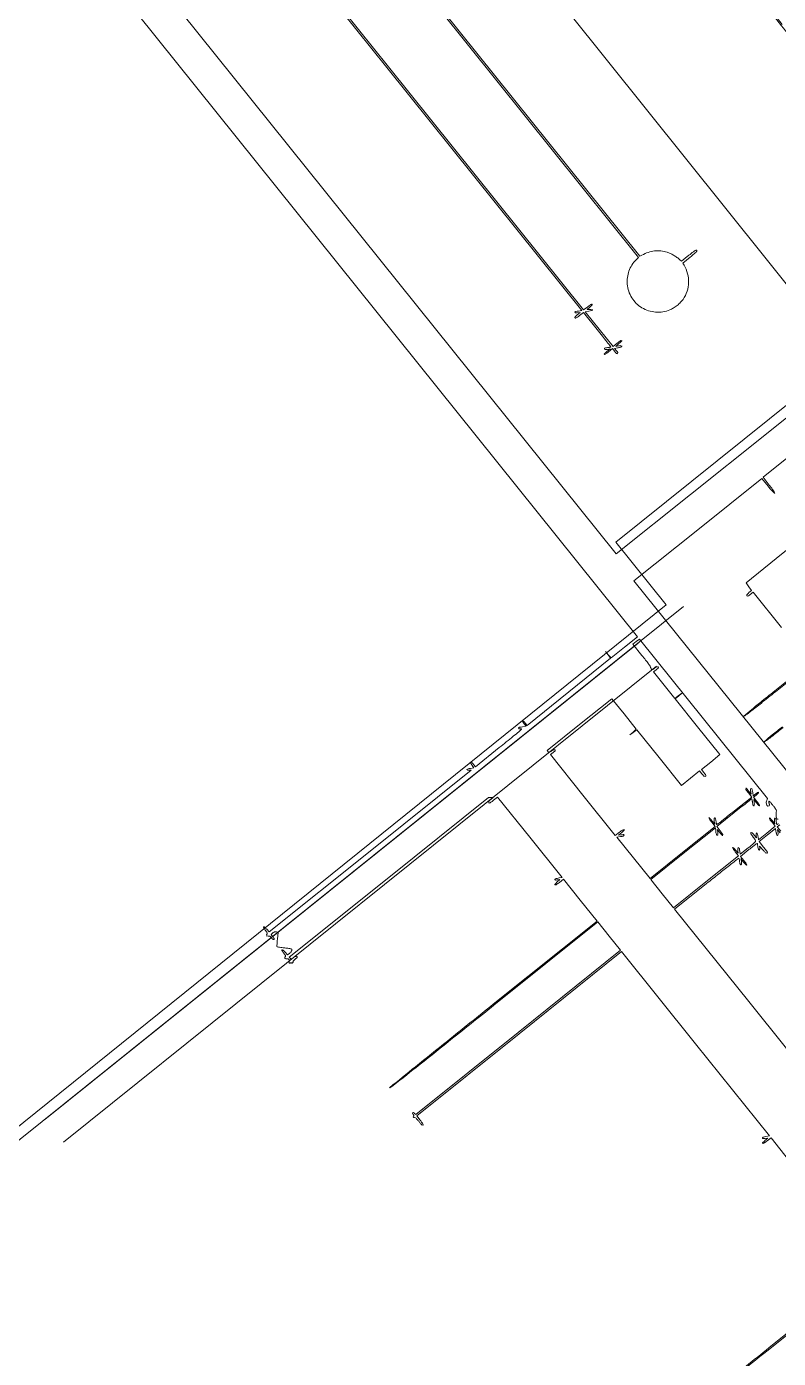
# Model space of a CAD drawing. Header units: metres. Extents: x 7511822 to 7512036, y 4692273 to 4692415.
# Drawn here: x 7511938.57 to 7511944.97, y 4692352.87 to 4692364.21 of the extents above; entities that cross this region are included whole.
import ezdxf

# ---------------------------------------------------------------- set-up
doc = ezdxf.new("R2010")
doc.units = ezdxf.units.M
doc.layers.get('0').update_dxf_attribs({"lineweight": 0})
for name, color, linetype, lineweight in [('A - Bodrumi -1 Polyline_Pen_No__23', 30, 'Continuous', 0), ('A - objekti 1 gjendja faktike_Pen_No__1', 7, 'Continuous', 0), ('A - objekti 1 gjendja faktike_Pen_No__8', 14, 'Continuous', 0), ('ll-cde-shtyllat', 7, 'Continuous', 0), ('shytllat', 5, 'Continuous', 0)]:
    doc.layers.add(name, color=color, linetype=linetype, lineweight=lineweight)

# ---------------------------------------------------------------- blocks, each defined once
blk = doc.blocks.new('A$C51214811')
for points in [[(129.36, 67.7), (256.83, 67.68), (256.83, 65.27), (256.83, 62.86), (256.22, 62.83), (255.6, 62.8), (256.22, 62.79), (256.83, 62.77), (256.83, 55.15), (256.83, 47.54), (256.41, 47.54, 0.01883), (256.24, 47.53, 0.03053), (256.11, 47.52, 0.031449), (256.01, 47.49, 0.322437), (255.98, 47.46, 0.324455), (256.01, 47.42, 0.030522), (256.11, 47.4, 0.029984), (256.25, 47.38, 0.018474), (256.41, 47.37), (256.85, 47.37), (256.58, 46.91, 0.003411), (256.39, 46.55, 0.063933), (256.34, 46.43, 0.336766), (256.36, 46.38, 0.129778), (256.45, 46.36, 0.140065), (256.5, 46.37, 0.048038), (256.57, 46.42, 0.04323), (256.64, 46.5, 0.038085), (256.7, 46.59, -0.736306), (256.77, 46.57, -0.018558), (256.8, 46.07, -0.007043), (256.82, 45.04, -0.000656), (256.83, 42.49), (256.83, 38.15), (256.41, 38.15, 0.014459), (256.2, 38.14, 0.056061), (256.08, 38.12, 0.113132), (256.01, 38.08, 0.21271), (255.98, 38.03, 0.214386), (256.01, 37.97, 0.09703), (256.08, 37.93, 0.053321), (256.21, 37.9, 0.0163), (256.4, 37.88), (256.82, 37.85), (256.57, 37.45, 0.028414), (256.4, 37.14, 0.155884), (256.38, 36.95, 0.566946), (256.45, 36.92, 0.057366), (256.63, 37.1), (256.83, 37.35), (256.83, 18.97), (256.83, 0.6), (256.31, 0.57, 0.015182), (256.09, 0.55, 0.030501), (255.92, 0.52, 0.035837), (255.79, 0.49, 0.223019), (255.75, 0.44, 0.338826), (255.77, 0.39, 0.095119), (255.85, 0.36, 0.041244), (256, 0.34, 0.009683), (256.26, 0.33, -0.008944), (256.57, 0.33, -0.060803), (256.72, 0.3, -0.137221), (256.81, 0.25, -0.123333), (256.85, 0.16, 0.142543), (256.93, 0.05, 0.189382), (257.04, 0, 0.189382), (257.16, 0.05, 0.142543), (257.23, 0.16, -0.10515), (257.27, 0.25, -0.136243), (257.34, 0.3, -0.073882), (257.46, 0.33, -0.014834), (257.69, 0.33, 0.014606), (257.89, 0.34, 0.059971), (258.01, 0.36, 0.123714), (258.07, 0.4, 0.19762), (258.1, 0.46, 0.200296), (258.07, 0.52, 0.122766), (258.01, 0.56, 0.058865), (257.88, 0.58, 0.014068), (257.68, 0.59), (257.25, 0.59), (257.25, 0.91, -0.035807), (257.26, 1.07, -0.055796), (257.3, 1.2, -0.060488), (257.36, 1.31, -0.052255), (257.45, 1.42), (257.64, 1.6), (258.35, 0.88, 0.005547), (258.63, 0.61, 0.008462), (258.88, 0.38, 0.003913), (259.1, 0.18, 0.181017), (259.15, 0.16, 0.180395), (259.21, 0.18, 0.003711), (259.43, 0.38, 0.008211), (259.69, 0.62, 0.005372), (259.97, 0.9, -0.004777), (260.39, 1.3, -0.035269), (260.6, 1.48, -0.093162), (260.74, 1.55, -0.240508), (260.84, 1.52, -0.107313), (260.9, 1.45, -0.05033), (260.94, 1.34, -0.039979), (260.97, 1.19, -0.022373), (260.98, 1), (260.98, 0.6), (260.5, 0.57, 0.018956), (260.06, 0.53, 0.324584), (259.96, 0.44, 0.445195), (260.03, 0.35, 0.020532), (260.45, 0.33, -0.010299), (260.73, 0.33, -0.064527), (260.87, 0.3, -0.137837), (260.95, 0.25, -0.117582), (261, 0.16, 0.142543), (261.07, 0.05, 0.189382), (261.19, 0, 0.189382), (261.3, 0.05, 0.142543), (261.37, 0.16, -0.181746), (261.45, 0.28, -0.127595), (261.6, 0.33, -0.131321), (261.76, 0.31, -0.195002), (261.85, 0.21, 0.081035), (261.88, 0.16, 0.065663), (261.92, 0.12, 0.06652), (261.98, 0.09, 0.088478), (262.03, 0.08, 0.096942), (262.08, 0.09, 0.097427), (262.12, 0.12, 0.098422), (262.15, 0.16, 0.101174), (262.16, 0.21, -0.064853), (262.17, 0.26, -0.082425), (262.18, 0.3, -0.098894), (262.21, 0.32, -0.148195), (262.24, 0.33, 0.148195), (262.28, 0.34, 0.098894), (262.3, 0.37, 0.082425), (262.32, 0.41, 0.064853), (262.33, 0.46, 0.064853), (262.32, 0.51, 0.082425), (262.3, 0.55, 0.098894), (262.28, 0.58, 0.148195), (262.24, 0.59, -0.333522), (262.21, 0.61, -0.026401), (262.18, 0.73, -0.027515), (262.17, 0.88, -0.016878), (262.16, 1.06, 0.00915), (262.15, 1.32, 0.071543), (262.13, 1.44, 0.204662), (262.09, 1.49, 0.158528), (262.01, 1.5, 0.149402), (261.94, 1.46, 0.109659), (261.89, 1.39, 0.059101), (261.86, 1.25, 0.014771), (261.84, 1.03, -0.010527), (261.82, 0.77, -0.096178), (261.78, 0.66, -0.201009), (261.72, 0.6, -0.073654), (261.61, 0.59), (261.4, 0.59), (261.4, 18.71), (261.4, 36.84), (261.61, 37.09), (261.82, 37.35), (261.82, 36.95, 0.046025), (261.84, 36.7, 0.077695), (261.91, 36.51, 0.153779), (262.01, 36.41, 0.323268), (262.1, 36.43, 0.173476), (262.13, 36.48, 0.00632), (262.14, 36.68, 0.010901), (262.16, 36.92, 0.007362), (262.16, 37.19), (262.16, 37.9), (269.49, 37.9), (276.81, 37.9), (276.59, 37.52, 0.022251), (276.46, 37.26, 0.053466), (276.39, 37.06, 0.105612), (276.38, 36.93, 0.358625), (276.44, 36.88, 0.209335), (276.48, 36.9, 0.022051), (276.54, 36.97, 0.024308), (276.61, 37.07, 0.017141), (276.68, 37.18), (276.84, 37.48), (276.88, 36.97, 0.013488), (276.93, 36.48, 0.580342), (277.01, 36.45, 0.210817), (277.09, 36.59, 0.009535), (277.12, 37.16), (277.14, 37.9), (280.94, 37.9), (284.75, 37.9), (284.75, 18.99, 0.000291), (284.75, 10.64, 0.000828), (284.77, 4.83, 0.000039), (284.79, 0.12, 0.412858), (284.83, 0.08, 0.412858), (284.87, 0.12, 0.000039), (284.9, 4.83, 0.000828), (284.91, 10.64, 0.000291), (284.92, 18.99), (284.92, 37.9), (287.5, 37.9), (290.08, 37.9), (290.08, 19.25), (290.08, 0.6), (289.85, 0.57, 0.061947), (289.66, 0.53, 0.261688), (289.59, 0.44, 0.376783), (289.64, 0.36, 0.077948), (289.81, 0.33, -0.042924), (289.92, 0.32, -0.068853), (290.01, 0.3, -0.083393), (290.08, 0.25, -0.105792), (290.12, 0.19, 0.018157), (290.16, 0.1, 0.289816), (290.18, 0.08, 0.225928), (290.21, 0.09, 0.011806), (290.28, 0.19, -0.126283), (290.38, 0.26, -0.066919), (290.52, 0.31, -0.034697), (290.75, 0.33, -0.006882), (291.17, 0.33, 0.005824), (291.58, 0.34, 0.034858), (291.79, 0.36, 0.083308), (291.9, 0.4, 0.275591), (291.94, 0.46, 0.280451), (291.9, 0.52, 0.080293), (291.78, 0.56, 0.033635), (291.56, 0.58, 0.005528), (291.13, 0.59), (290.33, 0.59), (290.33, 19.24), (290.33, 37.9), (307.13, 37.9), (323.92, 37.9), (323.66, 37.44, 0.022225), (323.49, 37.09, 0.222541), (323.49, 36.94, 0.536942), (323.58, 36.92, 0.030691), (323.78, 37.19), (323.99, 37.5), (324.02, 36.98, 0.014871), (324.06, 36.5, 0.612674), (324.13, 36.47, 0.191836), (324.21, 36.63, 0.010594), (324.24, 37.18), (324.26, 37.9), (328.24, 37.9, -0.000794)], [(347.35, 37.9), (347.35, 18.99, 0.000291), (347.36, 10.64, 0.000828)], [(347.37, 4.83, 0.000039), (347.39, 0.12, 0.412858)], [(347.48, 0.12, 0.000039), (347.5, 4.83, 0.000828)], [(347.52, 10.64, 0.000291), (347.52, 18.99), (347.52, 37.9), (350.1, 37.9), (352.68, 37.9), (352.7, 19.01, 0.000292)], [(494.49, 37.88, -0.000004), (503.41, 37.86, -0.425827)], [(324, 47.54), (307.17, 47.54), (290.33, 47.54), (290.33, 53.38, -0.001019), (290.34, 55.62, -0.0017), (290.35, 57.5, -0.000117), (290.37, 59.19, -0.423101), (290.39, 59.21, -0.10382), (290.43, 59.2, -0.007062), (290.54, 59.15, -0.009869), (290.66, 59.08, -0.007234), (290.8, 59, 0.012708), (290.93, 58.92, 0.015414), (291.07, 58.85, 0.01405), (291.18, 58.8, 0.095102), (291.24, 58.79, 0.218217), (291.32, 58.83, 0.339983), (291.32, 58.9, 0.086405), (291.21, 59.02, 0.02268), (290.99, 59.17), (290.63, 59.38), (291.24, 59.38, 0.012065), (291.48, 59.39, 0.0222), (291.68, 59.41, 0.01921), (291.83, 59.43, 0.352506), (291.85, 59.47, 0.365646), (291.82, 59.5, 0.014491), (291.64, 59.53, 0.018502), (291.4, 59.55, 0.009164), (291.09, 59.55), (290.33, 59.55), (290.33, 61.08, -0.002756), (290.34, 61.86, -0.015256), (290.35, 62.28, -0.024693), (290.38, 62.52, -0.524971), (290.44, 62.55, -0.003685), (290.5, 62.51, -0.000678), (290.61, 62.44, -0.000729), (290.74, 62.36, -0.000663), (290.87, 62.28, 0.043738), (291.13, 62.15, 0.208278), (291.29, 62.15, 0.506238), (291.31, 62.25, 0.062472), (291.13, 62.4), (290.89, 62.56), (291.6, 62.6, 0.006946), (291.99, 62.63, 0.040953), (292.19, 62.66, 0.093307), (292.3, 62.71, 0.192306), (292.35, 62.79, 0.286701), (292.32, 62.87, 0.124164), (292.21, 62.91, 0.033844), (291.96, 62.93, 0.003161), (291.35, 62.94), (290.33, 62.94), (290.33, 64.43), (290.33, 65.91), (290.72, 65.69, 0.01134), (290.88, 65.61, 0.013881), (291.03, 65.54, 0.012382), (291.16, 65.49, 0.090056), (291.23, 65.48, 0.312787), (291.29, 65.52, 0.2539), (291.28, 65.61, 0.078876), (291.15, 65.74, 0.035713), (290.94, 65.86), (290.63, 66.03), (291.24, 66.05, 0.009483)], [(291.1, 66.24), (290.34, 66.24), (290.31, 66.72, 0.017897)], [(290.08, 66.64, -0.023568), (290.06, 66.52, -0.020091), (290.03, 66.43, -0.341373), (290.01, 66.41, -0.104965), (289.97, 66.42, -0.006308), (289.87, 66.47, -0.00923), (289.75, 66.54, -0.006674), (289.61, 66.62, 0.009059), (289.36, 66.77, 0.07668), (289.23, 66.82, 0.284194), (289.17, 66.79, 0.169831), (289.15, 66.72, 0.174943), (289.17, 66.66, 0.032609), (289.24, 66.59, 0.031428), (289.34, 66.5, 0.024173), (289.46, 66.42), (289.78, 66.24), (289.21, 66.24, 0.013289), (288.99, 66.23, 0.023467), (288.8, 66.21, 0.020767), (288.67, 66.19, 0.347374), (288.64, 66.15, 0.362465), (288.67, 66.12, 0.015687), (288.84, 66.09, 0.019442), (289.07, 66.07, 0.009838), (289.36, 66.07), (290.08, 66.07), (290.08, 64.54), (290.08, 63.01), (289.71, 63.23, 0.010753), (289.56, 63.31, 0.013531), (289.42, 63.38, 0.011674), (289.3, 63.43, 0.096868), (289.25, 63.45, 0.204312), (289.17, 63.41, 0.325235), (289.16, 63.35, 0.09901), (289.25, 63.24, 0.028332), (289.42, 63.12), (289.7, 62.94), (289.17, 62.94, 0.010038), (288.9, 62.93, 0.04885), (288.75, 62.91, 0.11021), (288.67, 62.87, 0.227201), (288.64, 62.81, 0.227183), (288.67, 62.75, 0.11035), (288.75, 62.71, 0.048868), (288.9, 62.69, 0.010028), (289.17, 62.68, -0.020329), (289.79, 62.66, -0.242997), (289.99, 62.53, -0.12958), (290.07, 62.26, -0.004588), (290.08, 61.14), (290.08, 59.71), (289.69, 59.93, 0.008995), (289.4, 60.08, 0.066808), (289.25, 60.13, 0.242611), (289.18, 60.11, 0.211424), (289.15, 60.04, 0.175744), (289.17, 59.99, 0.030637), (289.24, 59.91, 0.030019), (289.34, 59.83, 0.022931), (289.46, 59.75), (289.78, 59.56), (289.21, 59.56, 0.013372), (288.99, 59.55, 0.023366), (288.8, 59.53, 0.020491), (288.67, 59.5, 0.346819), (288.64, 59.47, 0.362465), (288.67, 59.43, 0.015687), (288.84, 59.41, 0.019442), (289.07, 59.39, 0.009838), (289.36, 59.38), (290.08, 59.38), (290.08, 53.46), (290.08, 47.54), (287.5, 47.54), (284.92, 47.54), (284.92, 53.42), (284.92, 59.3), (285.34, 59.04, 0.009298), (285.65, 58.87, 0.065443), (285.81, 58.81, 0.236264), (285.9, 58.83, 0.222811), (285.93, 58.9, 0.180386), (285.91, 58.96, 0.035725), (285.84, 59.03, 0.033672), (285.74, 59.11, 0.025766), (285.61, 59.18), (285.3, 59.34), (285.87, 59.37, 0.011581), (286.4, 59.4, 0.639683), (286.42, 59.47, 0.186785), (286.26, 59.54, 0.009128), (285.68, 59.55), (284.92, 59.55), (284.92, 62.73, -0.001874), (284.92, 63.94, -0.003129), (284.94, 64.97, -0.000395), (284.95, 65.87, -0.420082), (284.98, 65.9, -0.10382), (285.02, 65.89, -0.007062), (285.12, 65.83, -0.009869), (285.25, 65.76, -0.007234), (285.38, 65.68, 0.013532), (285.52, 65.6, 0.016098), (285.65, 65.54, 0.014983), (285.77, 65.49, 0.092704), (285.83, 65.48, 0.297128), (285.9, 65.52, 0.267174), (285.89, 65.6, 0.077583), (285.76, 65.73, 0.02963), (285.54, 65.88), (285.21, 66.06), (285.83, 66.07, 0.012089), (286.07, 66.07, 0.022171), (286.26, 66.09, 0.019132), (286.41, 66.12, 0.352327), (286.44, 66.15, 0.365646), (286.41, 66.19, 0.014491), (286.23, 66.21, 0.018502), (285.99, 66.23, 0.009164), (285.68, 66.24), (284.92, 66.24), (284.92, 66.74, 0.015416), (284.91, 66.94, 0.025878), (284.89, 67.1, 0.024068), (284.87, 67.23, 0.339565), (284.83, 67.25, 0.33177), (284.8, 67.23, 0.027191), (284.77, 67.12, 0.027994), (284.75, 66.97, 0.017186), (284.75, 66.79), (284.75, 66.33), (284.32, 66.58, 0.009298), (284.01, 66.75, 0.065443), (283.85, 66.81, 0.236264), (283.77, 66.8, 0.222811), (283.73, 66.72, 0.180386), (283.75, 66.66, 0.035725), (283.83, 66.59, 0.033672), (283.93, 66.51, 0.025766), (284.05, 66.44), (284.37, 66.28), (283.8, 66.25, 0.011581), (283.27, 66.22, 0.639683), (283.24, 66.15, 0.186785), (283.4, 66.08, 0.009128), (283.99, 66.07), (284.75, 66.07), (284.75, 62.9, -0.001874), (284.74, 61.68, -0.003129), (284.73, 60.66, -0.000395), (284.71, 59.75, -0.420082), (284.68, 59.73, -0.10382), (284.64, 59.74, -0.007062), (284.54, 59.79, -0.009869), (284.42, 59.86, -0.007234), (284.28, 59.94, 0.012708), (284.15, 60.02, 0.015414), (284.01, 60.08, 0.01405), (283.9, 60.13, 0.095102), (283.84, 60.15, 0.218217), (283.76, 60.11, 0.339983), (283.75, 60.04, 0.086405), (283.87, 59.92, 0.02268), (284.09, 59.77), (284.45, 59.56), (283.84, 59.55, 0.012065), (283.6, 59.55, 0.0222), (283.4, 59.53, 0.01921), (283.25, 59.5, 0.352506), (283.22, 59.47, 0.365646), (283.25, 59.43, 0.014491), (283.44, 59.41, 0.018502), (283.68, 59.39, 0.009164), (283.99, 59.38), (284.75, 59.38), (284.75, 53.46), (284.75, 47.54), (280.98, 47.54), (277.22, 47.54), (277.48, 48, 0.013355), (277.59, 48.21, 0.038063), (277.65, 48.36, 0.059741), (277.67, 48.46, 0.278577), (277.64, 48.51, 0.031), (277.6, 48.53, 0.046666), (277.57, 48.55, 0.057974), (277.54, 48.55, 0.246146), (277.52, 48.54, 0.013628), (277.51, 48.52, 0.000456), (277.46, 48.43, 0.000865), (277.39, 48.33, 0.000603), (277.32, 48.22), (277.14, 47.92), (277.14, 48.5, 0.009062), (277.13, 48.78, 0.039053), (277.11, 48.94, 0.088868), (277.08, 49.02, 0.348476), (277.03, 49.04, 0.245891), (276.98, 48.99, 0.029679), (276.94, 48.83, 0.024548), (276.91, 48.6, 0.009086), (276.9, 48.27), (276.87, 47.54), (269.52, 47.54), (262.16, 47.54), (262.16, 48.01, 0.00915), (262.15, 48.27, 0.071543), (262.13, 48.39, 0.204662), (262.09, 48.45, 0.158528), (262.01, 48.46, 0.149402), (261.94, 48.42, 0.109659), (261.89, 48.34, 0.059101), (261.86, 48.21, 0.014771), (261.84, 47.98, -0.010527), (261.82, 47.72, -0.096178), (261.78, 47.61, -0.201009), (261.72, 47.56, -0.073654), (261.61, 47.54), (261.4, 47.54), (261.4, 53.42), (261.4, 59.3), (264.19, 59.3), (266.97, 59.3), (267, 58.69), (267.03, 58.07), (267.05, 58.69), (267.07, 59.3), (272.14, 59.3), (277.22, 59.3), (277.22, 60.95), (277.22, 62.6), (277.72, 62.6, 0.016937), (277.93, 62.61, 0.030486), (278.11, 62.63, 0.036562), (278.24, 62.66, 0.136398), (278.31, 62.71, 0.160514), (278.35, 62.82, 0.320501), (278.3, 62.89, 0.085493), (278.13, 62.93, 0.011282), (277.75, 62.94), (277.22, 62.94), (277.22, 64.63), (277.22, 66.32), (272.15, 66.32), (267.07, 66.32), (267.04, 66.93), (267.02, 67.55), (267, 66.93), (266.98, 66.32), (264.57, 66.32), (262.16, 66.32), (262.16, 66.77, 0.014187), (262.15, 67.09, 0.09804), (262.11, 67.25, 0.321604), (262.04, 67.29, 0.143788), (261.93, 67.24, 0.129248), (261.89, 67.18, 0.035909), (261.85, 67.06, 0.032106), (261.83, 66.91, 0.022998), (261.82, 66.73, -0.010937), (261.82, 66.49, -0.105454), (261.79, 66.38, -0.213936), (261.73, 66.34, -0.066034), (261.61, 66.32, -0.037634), (261.53, 66.33, -0.041396), (261.45, 66.35, -0.045439), (261.39, 66.37, -0.130646), (261.36, 66.41, 0.246107), (261.29, 66.44, 0.00282), (260.78, 66.47, 0.007034), (260.13, 66.49, 0.00314), (259.28, 66.49), (257.25, 66.49), (257.25, 67.08), (257.25, 67.68), (271.78, 67.67), (286.31, 67.67), (286.46, 67.42, 0.067557), (286.6, 67.23, 0.068943), (286.79, 67.09, 0.077621), (286.99, 67.01, 0.142159), (287.16, 67.03, 0.183629), (287.25, 67.11, 0.18745), (287.26, 67.23, 0.157825), (287.19, 67.35, 0.135657), (287.06, 67.41, -0.048901), (286.98, 67.42, -0.035605), (286.9, 67.46, -0.036249), (286.83, 67.5, -0.063394), (286.77, 67.55, -0.371505), (286.77, 67.61, -0.173568), (286.85, 67.65, -0.034668), (287.06, 67.67, -0.003667), (287.56, 67.68, -0.005662), (288.02, 67.67, -0.027107), (288.28, 67.65, -0.048952), (288.43, 67.61, -0.223013), (288.5, 67.55, 0.128727), (288.61, 67.4, 0.020745), (288.91, 67.17, 0.02056), (289.23, 66.96, 0.132543), (289.41, 66.91, 0.122873), (289.49, 66.93, 0.174674), (289.54, 66.99, 0.08313), (289.56, 67.09, 0.014572)], [(443.31, 173.75, -0.000001), (443.33, 190.23, -0.415883)], [(249.62, 140.26, -0.000004), (249.61, 132.5, -0.413589)], [(98.06, 90.5, -0.000001), (113.4, 90.48, -0.426088)], [(127.14, 90.52), (171.42, 90.52), (215.71, 90.52), (215.46, 90.09, 0.003297), (215.27, 89.76, 0.068328), (215.22, 89.65, 0.358977), (215.25, 89.61, 0.11016), (215.33, 89.59, 0.154657), (215.39, 89.6, 0.042934), (215.46, 89.67, 0.039003), (215.54, 89.76, 0.032366), (215.61, 89.86), (215.76, 90.14), (215.78, 89.61, 0.011248), (215.8, 89.35, 0.045136), (215.83, 89.2, 0.089857), (215.87, 89.11, 0.239244), (215.93, 89.08, 0.277003), (215.99, 89.12, 0.080338), (216.03, 89.22, 0.035677), (216.05, 89.43, 0.006644), (216.05, 89.8), (216.05, 90.52), (219.18, 90.52, -0.001899), (220.38, 90.51, -0.003172), (221.39, 90.5, -0.000406), (222.29, 90.48, -0.41999), (222.31, 90.45, -0.10382), (222.3, 90.41, -0.007062), (222.25, 90.31, -0.009869), (222.18, 90.19, -0.007234), (222.1, 90.05, 0.009059), (221.95, 89.8, 0.07668), (221.9, 89.67, 0.284194), (221.92, 89.61, 0.169831), (222, 89.59, 0.174943), (222.05, 89.61, 0.032609), (222.13, 89.68, 0.031428), (222.22, 89.78, 0.024173), (222.29, 89.9), (222.48, 90.22), (222.48, 89.65, 0.013289), (222.49, 89.43, 0.023467), (222.51, 89.24, 0.020767), (222.53, 89.11, 0.347374), (222.57, 89.08, 0.362465), (222.6, 89.11, 0.015687), (222.63, 89.28, 0.019442), (222.65, 89.51, 0.009838), (222.65, 89.8), (222.65, 90.52), (223.16, 90.52, 0.010614), (223.42, 90.52, 0.050675), (223.56, 90.54, 0.113455), (223.64, 90.58, 0.222027), (223.67, 90.64, 0.20224), (223.64, 90.7, 0.122046), (223.57, 90.74, 0.058076), (223.45, 90.77, 0.013696), (223.24, 90.77), (222.81, 90.77), (223.02, 91.16, 0.011597), (223.11, 91.32, 0.014102), (223.18, 91.47, 0.012683), (223.23, 91.6, 0.089272), (223.24, 91.67, 0.194214), (223.21, 91.76, 0.365208), (223.14, 91.77, 0.095449), (223.02, 91.65, 0.025602), (222.89, 91.43), (222.69, 91.07), (222.67, 91.68, 0.009543), (222.63, 92.25, 0.600354), (222.56, 92.28, 0.220443), (222.49, 92.14, 0.008078), (222.48, 91.53), (222.48, 90.77), (219.31, 90.77), (216.14, 90.77), (216.39, 91.23, 0.022225), (216.57, 91.57, 0.222541), (216.57, 91.73, 0.536942), (216.48, 91.74, 0.030691), (216.27, 91.48), (216.06, 91.17), (216.04, 91.69, 0.014871), (216, 92.16, 0.612674), (215.92, 92.19, 0.191836), (215.85, 92.04, 0.010594), (215.82, 91.49), (215.79, 90.77), (171.51, 90.77), (127.22, 90.77)], [(169.79, 101.52), (214.85, 101.52), (214.91, 101.06, 0.049373), (215.12, 100.1, 0.055087), (215.52, 99.24, 0.056018), (216.09, 98.5, 0.054161), (216.81, 97.89, 0.117409), (218.72, 97.18, 0.118347), (220.74, 97.41, 0.117745), (222.44, 98.54, 0.115387), (223.46, 100.32, 0.047135), (223.57, 100.85, 0.02604), (223.61, 101.52, 0.02604), (223.57, 102.18, 0.047135), (223.46, 102.71, 0.069468), (222.93, 103.88, 0.073909), (222.1, 104.83, 0.07304), (221.02, 105.5, 0.065541), (219.76, 105.87), (219.44, 105.92), (219.42, 107.25, 0.002694), (219.4, 108.02, 0.024341), (219.37, 108.36, 0.063775), (219.33, 108.54, 0.25553), (219.25, 108.61, 0.334728), (219.16, 108.57, 0.089588), (219.12, 108.42, 0.025535), (219.1, 108.1, 0.002236), (219.1, 107.28), (219.1, 105.92), (218.78, 105.87, 0.02866), (218.27, 105.77, 0.022722), (217.74, 105.59, 0.023102), (217.23, 105.38, 0.034985), (216.82, 105.14, 0.051402), (216.12, 104.56, 0.054904), (215.56, 103.86, 0.053237), (215.16, 103.03, 0.043644), (214.91, 102.09), (214.86, 101.77), (169.81, 101.77)], [(102.62, 138.06, -0.000001), (113.4, 138.04, -0.0589)], [(192.89, 137.97, -0.000379), (201.34, 137.96, -0.000006), (209, 137.94, -0.425725)], [(201.78, 138.15, -0.000432), (197.73, 138.15, -0.000103), (191, 138.16, -0.000106)], [(201.34, 147.01, -0.000006), (209, 146.99, -0.425725)], [(156.67, 185.38, -0.000002), (156.68, 191.94, -0.41377)], [(249.91, 177.49, -0.000004), (249.93, 185.25, -0.413589)], [(260.47, 95.51), (260.49, 89.99), (260.51, 84.47), (261.16, 84.44), (261.81, 84.42), (261.84, 83.94, 0.012725), (261.86, 83.69, 0.056096), (261.89, 83.55, 0.109743), (261.94, 83.47, 0.15577), (262.01, 83.43, 0.170556), (262.09, 83.44, 0.199387), (262.13, 83.49, 0.066037), (262.15, 83.62, 0.008037), (262.16, 83.91), (262.16, 84.43), (268.59, 84.43)], [(275.02, 84.43), (275.02, 78.38, 0.00093), (275.02, 75.73, 0.002567), (275.04, 73.86, 0.000369), (275.06, 72.37, 0.409692), (275.1, 72.33, 0.409692), (275.14, 72.37, 0.000369), (275.17, 73.86, 0.002567), (275.18, 75.73, 0.00093), (275.19, 78.38), (275.19, 84.43)], [(279.68, 75.73, 0.002567), (279.69, 73.86, 0.000369), (279.72, 72.37, 0.409692), (279.76, 72.33, 0.409692), (279.8, 72.37, 0.000369), (279.82, 73.86, 0.002567), (279.84, 75.73, 0.00093)], [(312.55, 88.27, 0.000001), (312.54, 92.14, 0.000001), (312.53, 96.71)], [(318.24, 76.02, -0.000009), (318.23, 72.68, -0.41334)], [(317.51, 72.29, -0.00002), (308.08, 72.28, -0.000135)], [(297.28, 72.27, -0.000078), (284.3, 72.26), (250.32, 72.24), (250.32, 83.87), (250.32, 95.5), (251.71, 95.53, 0.004643), (252.29, 95.54, 0.010469), (252.73, 95.57, 0.005218), (253.07, 95.6, 0.385812), (253.11, 95.64, 0.385812), (253.07, 95.67, 0.005218), (252.73, 95.7, 0.010469), (252.29, 95.73, 0.004643), (251.71, 95.74), (250.32, 95.77), (250.32, 105.54)]]:
    blk.add_lwpolyline(points, format="xyb")
blk.add_lwpolyline([(245.79, 126.75), (245.77, 99.71), (245.75, 72.67), (126.08, 72.67)])

msp = doc.modelspace()

# ---------------------------------------------------------------- linework, layer by layer
at = {"layer": 'A - Bodrumi -1 Polyline_Pen_No__23', "color": 30, "linetype": 'Continuous', "lineweight": 20}
msp.add_lwpolyline([(7511925.199, 4692382.931), (7511882.027, 4692361.832), (7511884.617, 4692356.531), (7511905.147, 4692366.564), (7511917.569, 4692341.147), (7511924.116, 4692344.347), (7511924.648, 4692343.684), (7511944.016, 4692359.288), (7511943.588, 4692359.823), (7511945.543, 4692361.394), (7511936.394, 4692372.817), (7511934.515, 4692371.312)], close=True, dxfattribs=at)
at = {"layer": 'A - objekti 1 gjendja faktike_Pen_No__1', "color": 7, "linetype": 'Continuous', "lineweight": 13}
msp.add_line((7511924.818, 4692343.735), (7511944.163, 4692359.276), dxfattribs=at)
at = {"layer": 'A - objekti 1 gjendja faktike_Pen_No__8', "color": 14, "linetype": 'Continuous', "lineweight": 0, "flags": 128}
for points in [[(7511943.777, 4692358.962), (7511938.727, 4692354.906)], [(7511938.884, 4692354.711), (7511943.934, 4692358.767)]]:
    msp.add_lwpolyline(points, dxfattribs=at)
at = {"layer": 'shytllat', "color": 8, "linetype": 'Continuous', "lineweight": 0, "flags": 128}
for points in [[(7511943.777, 4692358.962), (7511938.727, 4692354.906)], [(7511938.884, 4692354.711), (7511943.934, 4692358.767)]]:
    msp.add_lwpolyline(points, dxfattribs=at)

# ---------------------------------------------------------------- block references
at = {"layer": 'll-cde-shtyllat', "xscale": 0.0599310112389988, "yscale": 0.0599310112389988, "zscale": 0.0599310112389988, "rotation": 308.7325131062978}
msp.add_blockref('A$C51214811', (7511930.978, 4692368.487), dxfattribs=at)

doc.saveas('drawing.dxf')
